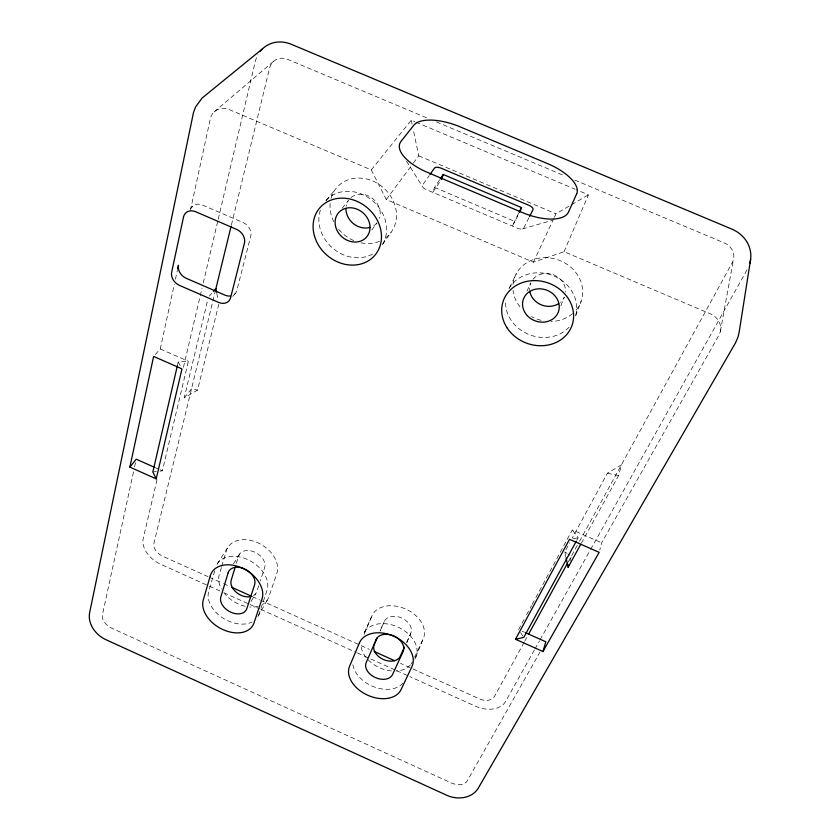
<?xml version="1.0" encoding="UTF-8"?>
<svg xmlns="http://www.w3.org/2000/svg" width="840" height="840" viewBox="0 0 840 840"><rect width="100%" height="100%" fill="white"/><g stroke="black" fill="none" stroke-linecap="round" stroke-linejoin="round"><path stroke-width="0.63" stroke-dasharray="4.2 3.15" d="M720.384 331.328L733.499 259.245M133.487 471.954L102.396 614.849A12.8 8.2 33.1 0 0 111.972 628.309L451.238 782.901A13.104 8.463 21.3 0 0 467.229 780.917L540.005 652.04M134.6 466.851L135.702 461.748M155.274 354.554L160.251 348.957L174.321 284.277M175.423 279.206L177.356 270.333M190.428 210.273L210.304 118.913A18.197 15.005 52.5 0 1 229.761 109.82L371.291 169.901L386.274 199.542L533.4 262.185L564.029 251.716L710.115 313.73A18.48 15.96 3.8 0 1 718.872 335.265L601.671 542.819L599.792 549.969M177.334 365.852L178.227 362.019L188.349 361.294L162.372 470.841L157.605 471.398M157.038 479.682L143.231 538.44A23.856 16.317 33.6 0 0 160.577 564.186L208.278 585.7M183.435 367.29L202.041 288.099M203.238 282.986L217.938 220.406M218.243 219.125L255.15 62.024A33.148 28.329 56.7 0 1 257.933 54.779M218.831 304.091L197.536 390.096L184.212 397.877L207.816 299.555M215.607 289.853L153.93 543.249A11.928 8.159 33.6 0 0 162.593 556.175L208.016 576.639M231.42 224.868L269.577 68.103A16.569 14.165 56.7 0 1 287.763 59.409L429.23 118.892M581.375 543.207L618.607 475.545L621.453 464.814L607.373 473.245L572.187 538.209M569.919 561.141L571.347 556.216L568.061 554.053M214.704 570.875L208.677 591.476A27.794 18.953 30.4 0 0 221.508 617.117A27.794 18.953 30.4 0 0 252.053 621.999M221.393 567.536L219.24 574.78A27.342 18.911 30.4 0 0 221.434 588.976M221.75 566.328L226.412 550.641A27.825 19.582 30.7 0 1 257.723 542.776A27.825 19.582 30.7 0 1 276.854 573.269L268.779 597.082A27.342 18.911 30.4 0 1 262.952 604.275M236.376 563.325L238.591 556.101A14.364 10.112 30.7 0 1 254.73 552.111A14.364 10.112 30.7 0 1 264.621 567.788L260.305 580.923M258.731 585.7L256.767 591.675A14.112 9.755 30.4 0 1 253.523 595.581M439.614 179.865L434.49 187.383L432.747 192.308L441.536 179.351M575.621 315.893L581.154 301.235M560.879 305.687L564.291 297.203A18.239 16.212 19.8 0 1 560.448 302.295M415.727 657.248L423.15 638.977A28.088 19.877 24.3 0 0 405.752 609.074A28.088 19.877 24.3 0 0 371.921 615.951L363.657 633.791A28.56 19.929 24.4 0 1 397.94 627.06A28.56 19.929 24.4 0 1 415.727 657.248L414.656 659.537M518.522 213.276L512.369 226.097L518.952 213.528M406.917 642.474L410.729 633.392A14.49 10.258 24.3 0 0 401.719 618.02A14.49 10.258 24.3 0 0 384.29 621.516L379.985 631.082M364.067 634.484L371.921 615.951M564.029 251.716L588.462 194.817L576.408 189.746M380.279 630.746L384.29 621.516M526.964 291.186L530.764 282.891A18.239 16.212 19.8 0 0 529.641 290.178M406.518 642.558L410.729 633.392M533.4 262.185L553.78 218.537M554.327 217.35L555.986 213.811L570.549 205.296M414.561 657.237L423.15 638.977M509.555 287.637L516.348 273.578M528.927 217.749L523.719 228.071A5.754 2.635 21.9 0 1 517.209 228.175L426.216 189.567A5.733 2.604 19.9 0 1 422.499 185.136L429.24 175.539M518.585 629.643L524.139 619.332M526.606 614.744L531.552 605.577M532.161 604.422L535.248 598.7M535.868 597.545L572.292 529.924L601.671 542.819M565.803 556.626L564.774 551.88L569.72 542.766M576.901 540.067L578.151 537.779L572.292 529.924M524.076 642.442L494.456 696.486A12.191 8.4 20.6 0 1 479.388 698.88L400.491 663.337M524.706 641.298L527.856 635.544M568.197 561.971L578.865 542.504M579.485 541.37L732.102 262.962A16.811 14.973 -1.7 0 0 724.269 242.918L574.329 179.886M534.345 650.045L505.565 701.484A24.381 16.811 20.6 0 1 475.461 706.188L409.868 676.61M534.986 648.9L539.458 640.899M540.099 639.755L589.974 550.589M590.615 549.444L747.285 269.367M267.236 600.212L257.45 617.327A27.794 18.953 30.4 0 0 259.003 614.187L267.036 590.289A28.297 19.635 30.7 0 0 248.241 559.86A28.297 19.635 30.7 0 0 216.164 566.076M251.171 601.346L255.539 593.901M233.552 563.776L239.809 553.76M217.245 563.903L227.882 547.323M382.494 244.587L390.989 232.449M371.784 230.003L376.887 223.02M386.274 199.542L412.577 164.147M413.354 163.107L418.772 155.82L413.123 129.129M342.195 208.247L348.401 200.508A18.175 15.792 42 0 0 346.132 206.335M371.291 169.901L411.243 120.225L414.855 121.748M184.212 397.877L191.51 388.857L197.536 390.096M326.13 200.477L334.908 189.987M232.764 296.363L235.893 292.709M209.255 296.1L211.754 293.276M190.218 208.614L192.801 206.115M214.158 111.909L273.315 61.541M571.662 204.645L588.462 194.817M522.417 228.942L552.174 220.332M573.206 538.65L578.151 537.779M152.849 471.954L156.418 471.534M607.373 473.245L618.607 475.545M436.485 121.936L564.659 175.822M416.062 122.252L575.2 189.231M418.772 155.82L555.986 213.811M434.49 187.383L514.343 221.246M160.251 348.957L188.349 361.294M155.253 467.67L158.812 469.256M159.999 469.781L162.372 470.841M522.134 631.228L524.496 632.279M209.213 577.175L222.369 583.097M223.555 583.643L229.541 586.331M252.252 596.568L259.423 599.792M260.62 600.337L369.411 649.341M209.475 586.236L222.6 592.158M223.787 592.694L248.84 603.992M250.026 604.527L259.571 608.832M260.767 609.368L356.192 652.397M357.378 652.942L395.546 670.152M396.743 670.688L408.671 676.074M564.774 551.88L566.969 553.329M520.527 632.562L523.761 637.424M406.539 161.175L422.425 186.533M178.227 362.019L180.716 366.597M411.243 120.225L412.052 124.037M216.815 293.36L218.159 300.51M234.381 294.389A10.931 8.684 41.9 0 0 236.806 290.588L250.73 236.261A11.34 9.219 44.8 0 0 243.012 222.495L202.577 205.097A11.393 9.114 46.7 0 0 191.299 207.974M372.53 254.058A35.962 30.965 41.4 0 1 332.671 248.126A35.962 30.965 41.4 0 1 320.596 209.486M325.868 200.624A35.962 30.965 41.4 0 1 372.309 200.54A35.962 30.965 41.4 0 1 381.077 246.603M569.09 327.159A36.099 31.794 20.3 0 1 528.15 334.183A36.099 31.794 20.3 0 1 505.606 299.954M508.988 288.813A36.099 31.794 20.3 0 1 553.424 275.814A36.099 31.794 20.3 0 1 575.516 315.998M403.011 683.12A28.046 19.226 24.5 0 1 374.031 686.868A28.046 19.226 24.5 0 1 352.853 664.146M377.003 222.841A18.175 15.792 42 0 1 372.12 226.611M351.194 197.463A18.175 15.792 42 0 1 372.068 198.114A18.175 15.792 42 0 1 379.481 218.305M533.001 279.269A18.239 16.212 19.8 0 1 553.623 274.858A18.239 16.212 19.8 0 1 565.582 292.068M331.076 198.261A35.217 30.607 42 0 1 381.56 186.218A35.217 30.607 42 0 1 383.534 239.253M379.481 241.311A35.217 30.607 42 0 1 360.832 242.812M353.724 240.566A35.217 30.607 42 0 1 338.594 229.173M333.774 221.739A35.217 30.607 42 0 1 330.204 202.839M412.409 661.794A27.594 19.183 24.5 0 1 411.212 663.841M410.487 664.787A27.594 19.183 24.5 0 1 396.05 671.045M391.387 670.929A27.594 19.183 24.5 0 1 361.106 646.223M512.988 284.592A35.343 31.427 19.8 0 1 560.595 260.841A35.343 31.427 19.8 0 1 575.179 311.168M572.618 313.625A35.343 31.427 19.8 0 1 551.145 321.447M541.034 320.303A35.343 31.427 19.8 0 1 531.5 316.575M519.981 306.883A35.343 31.427 19.8 0 1 513.062 290.419M258.258 606.291A27.342 18.911 30.4 0 1 249.753 606.984M245.165 606.27A27.342 18.911 30.4 0 1 224.648 593.67"/><path stroke-width="1.26" d="M750.624 259.329L739.221 331.758L737.961 337.229L735.409 343.046L477.95 788.697C471.125 798.998 456.467 800.069 446.072 794.955L106.544 639.975C95.949 635.355 87.066 623.931 89.786 611.94L193.505 112.476L195.573 106.964L202.072 98.07L262.531 48.804M129.875 467.114L153.615 356.412L181.965 368.886L156.209 478.863L129.875 467.114L136.259 459.197L154.066 467.135M177.639 269.062L178.458 265.262A10.973 8.589 43.8 0 0 186.186 278.271L224.868 295.092A10.931 8.684 41.9 0 0 230.013 296.037M177.334 365.852L152.849 471.954L156.209 478.863M216.584 292.163L215.912 288.582L231.116 226.139M566.066 557.812L568.124 567.294L568.848 564.827M542.966 651.514L599.162 552.352L569.499 539.301L515.508 639.25L542.966 651.514L545.8 641.781L525.683 632.803M235.263 566.926L231.2 580.167A14.112 9.755 30.4 0 0 236.355 592.357A14.112 9.755 30.4 0 0 250.866 596.6M441.536 179.351L443.268 174.489L521.514 207.596L519.551 212.384M377.265 637.675L374.252 644.595A14.238 9.902 24.5 0 0 383.229 659.421A14.238 9.902 24.5 0 0 400.218 656.303L404.418 647.136M529.505 216.605L532.98 209.738A5.597 2.489 21.9 0 0 528.969 205.338L441.021 168.158A5.575 2.468 20 0 0 434.48 168.073L429.986 174.468M519.12 212.142L521.514 207.596M576.282 541.212L523.761 637.424L515.508 639.25M528.486 634.4L567.567 563.115M568.124 567.294L580.745 544.351M440.339 178.784L443.268 174.489M213.413 291.406L215.912 288.582M231.924 587.412L251.055 596.022M374.189 651.494L394.517 660.65M260.022 51.608A33.148 28.329 56.7 0 1 291.543 44.394L731.714 229.047A33.621 29.946 -1.8 0 1 749.763 263.466M370.156 227.367A18.175 15.792 42 0 1 345.944 208.488M558.695 303.597A18.239 16.212 19.8 0 1 529.788 291.239M183.519 216.972L171.654 272.276A11.088 8.621 43.6 0 0 179.487 285.39L218.547 302.389A11.036 8.715 41.7 0 0 230.559 297.885L244.419 243.243A11.456 9.271 44.5 0 0 236.586 229.373L195.752 211.775A11.519 9.156 46.5 0 0 183.519 216.972M210.315 575.747L203.259 600.033A28.025 18.974 30.4 0 0 222.968 629.601A28.025 18.974 30.4 0 0 253.995 622.954L261.996 599.014A28.539 19.667 30.7 0 0 242.183 568.071A28.539 19.667 30.7 0 0 210.315 575.747M228.144 572.796L220.826 596.957A14.343 9.776 30.4 0 0 230.864 612.213A14.343 9.776 30.4 0 0 246.803 608.685L254.604 584.703A14.606 10.133 30.7 0 0 244.482 568.88A14.606 10.133 30.7 0 0 228.144 572.796M359.415 642.925L349.587 666.194A28.287 19.246 24.6 0 0 367.616 695.184A28.287 19.246 24.6 0 0 401.121 689.514L411.925 666.614A28.802 19.961 24.5 0 0 393.929 636.29A28.802 19.961 24.5 0 0 359.415 642.925M376.226 639.45L366.177 662.592A14.479 9.922 24.5 0 0 375.344 677.554A14.479 9.922 24.5 0 0 392.553 674.52L403.106 651.557A14.742 10.29 24.4 0 0 393.897 636.048A14.742 10.29 24.4 0 0 376.226 639.45M576.671 193.82L568.491 212.047A41.023 17.945 21.8 0 1 522.134 212.457L427.507 172.4A40.824 17.766 19.9 0 1 401.048 141.341L413.805 125.244A39.679 16.79 20 0 1 459.858 126.756L547.533 163.601A39.879 16.947 21.8 0 1 576.671 193.82M507.308 328.209A36.488 31.983 20.5 0 0 569.541 330.666A36.488 31.983 20.5 0 0 536.12 280.633A36.488 31.983 20.5 0 0 507.308 328.209M314.496 236.124A36.34 31.143 41.1 0 0 372.068 258.111A36.34 31.143 41.1 0 0 355.288 200.634A36.34 31.143 41.1 0 0 314.496 236.124M335.548 226.328A18.554 15.981 41.4 0 0 364.529 238.991A18.554 15.981 41.4 0 0 357.588 209.381A18.554 15.981 41.4 0 0 335.548 226.328M526.449 314.685A18.627 16.412 20.3 0 0 557.949 312.953A18.627 16.412 20.3 0 0 538.283 288.834A18.627 16.412 20.3 0 0 526.449 314.685"/></g></svg>
